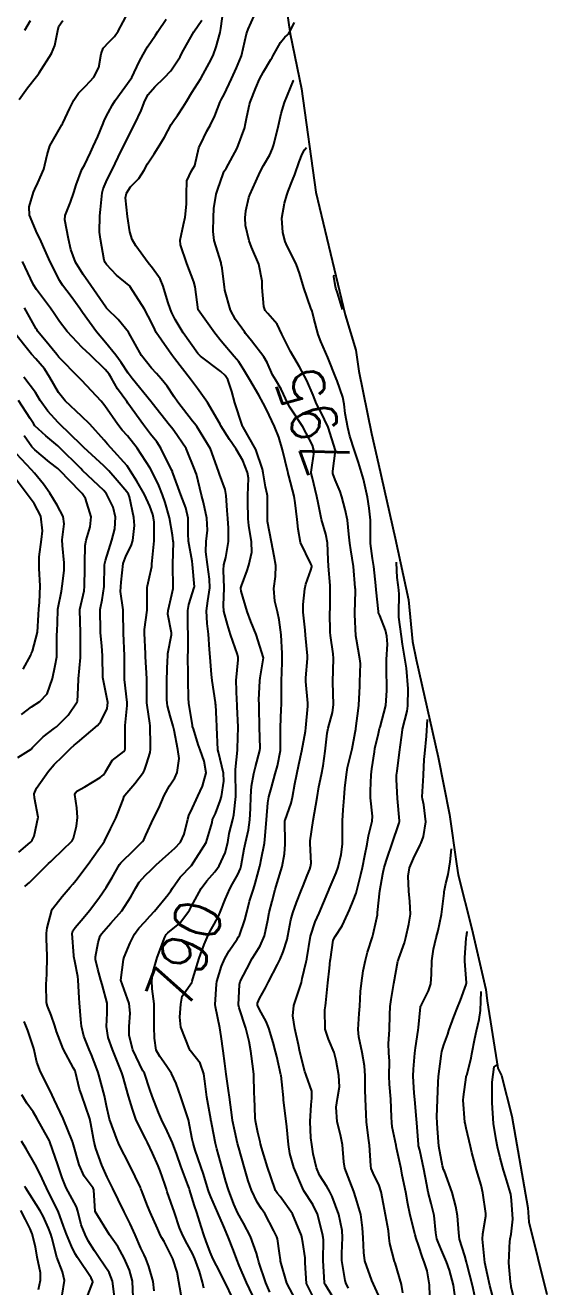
# Model space of a CAD drawing. Header units: metres. Extents: x 307586 to 320046, y 7427249 to 7434250.
# Drawn here: x 318143.8 to 318188.9, y 7431109.9 to 7431218.9 of the extents above; entities that cross this region are included whole.
import ezdxf
from ezdxf.enums import TextEntityAlignment as Align

# ---------------------------------------------------------------- set-up
doc = ezdxf.new("R2010")
doc.units = ezdxf.units.M
doc.header["$MEASUREMENT"] = 0
for name, color, linetype in [('Area', 45, 'Continuous'), ('Cotas', 45, 'Continuous'), ('Curvas de Nivel 1m', 11, 'Continuous'), ('Curvas de Nivel 5m', 15, 'Continuous')]:
    doc.layers.add(name, color=color, linetype=linetype)
doc.styles.add('Style-STANDARD', font='STANDARD.shx')

msp = doc.modelspace()

# ---------------------------------------------------------------- linework, layer by layer
at = {"layer": 'Area'}
msp.add_polyline3d([(318165.71, 7431224.66, 800.03), (318166.66, 7431218.16, 806.01), (318167.64, 7431213.41, 812.01), (318168.9, 7431204.48, 809.56), (318171.42, 7431193.89, 810.86), (318172.36, 7431190.82, 795.53), (318172.6, 7431189.02, 819.44), (318173.69, 7431183.62, 807.53), (318174.32, 7431180.97, 798.16), (318175.76, 7431174.59, 832.01), (318176.89, 7431169.25, 834.95), (318177.25, 7431165.64, 812.43), (318177.57, 7431164.09, 834.92), (318179.48, 7431155.66, 833.75), (318180.45, 7431150.7, 830.89), (318181.04, 7431146.45, 821.78), (318181.2, 7431145.49, 813.09), (318182.39, 7431140.81, 813.41), (318183.58, 7431135.59, 825.59), (318183.7, 7431134.6, 807.63), (318184.63, 7431128.78, 839.45), (318184.95, 7431128.15, 834.4), (318185.84, 7431124.63, 835.63), (318187.22, 7431116.72, 814.65), (318187.3, 7431115.5, 831.82), (318188.86, 7431109.24, 805.31)], dxfattribs=at)
at = {"layer": 'Curvas de Nivel 1m', "flags": 128}
for points, elevation in [([(318167.13, 7431108.78), (318166.37, 7431110.2), (318165.85, 7431112.11), (318165.83, 7431112.21), (318165.76, 7431112.81), (318165.59, 7431114.03), (318165.53, 7431114.21), (318165.27, 7431114.73), (318164.47, 7431116.23), (318164.19, 7431116.62), (318163.81, 7431117.19), (318163.32, 7431118.25), (318163.04, 7431119.04), (318162.69, 7431120.25), (318162.23, 7431121.9), (318162.13, 7431122.26), (318161.88, 7431123.35), (318161.69, 7431124.26), (318161.65, 7431124.51), (318161.42, 7431126.27), (318161.34, 7431126.85), (318161.15, 7431128.27), (318161.02, 7431129.2), (318160.89, 7431130.27), (318160.72, 7431131.53), (318160.6, 7431132.27), (318160.21, 7431134.08), (318160.19, 7431134.28), (318160.29, 7431136.03), (318160.33, 7431136.28), (318160.73, 7431137.6), (318161.02, 7431138.27), (318161.4, 7431138.93), (318162.08, 7431139.93), (318162.21, 7431140.13), (318162.28, 7431140.26), (318162.75, 7431141.6), (318162.93, 7431142.25), (318163.17, 7431143.2), (318163.49, 7431144.25), (318163.64, 7431144.74), (318164.05, 7431146.24), (318164.07, 7431146.34), (318164.17, 7431146.82), (318164.46, 7431148.24), (318164.49, 7431148.54), (318164.62, 7431150.23), (318164.75, 7431151.71), (318164.84, 7431152.23), (318165.06, 7431153.05), (318165.38, 7431154.22), (318165.58, 7431154.91), (318165.83, 7431156.22), (318165.85, 7431157.77), (318165.85, 7431158.22), (318165.9, 7431159.8), (318165.92, 7431160.22), (318165.92, 7431160.63), (318165.92, 7431162.22), (318165.98, 7431163.83), (318165.99, 7431164.22), (318165.97, 7431164.62), (318165.88, 7431166.22), (318165.72, 7431167.53), (318165.57, 7431168.22), (318165.36, 7431169.15), (318165.27, 7431170.23), (318165.41, 7431171.28), (318165.43, 7431172.23), (318165.29, 7431173.04), (318165.06, 7431174.23), (318164.72, 7431176.03), (318164.71, 7431176.24), (318164.71, 7431176.42), (318164.7, 7431178.24), (318164.68, 7431178.37), (318164.55, 7431179.02), (318164.34, 7431180.24), (318164.28, 7431180.53), (318163.7, 7431182.25), (318162.61, 7431184.18), (318162.58, 7431184.23), (318162.56, 7431184.26), (318162.53, 7431184.35), (318161.89, 7431186.27), (318161.62, 7431187.25), (318161.27, 7431188.28), (318161.04, 7431188.65), (318160.67, 7431188.99), (318158.93, 7431190.31), (318158.69, 7431190.55), (318157.42, 7431192.32), (318156.72, 7431193.49), (318156.44, 7431194.05), (318156.32, 7431194.34), (318156.09, 7431195), (318155.68, 7431196.35), (318155.42, 7431197), (318154.78, 7431197.91), (318154.39, 7431198.36), (318153.33, 7431199.85), (318153.02, 7431200.38), (318152.81, 7431201.04), (318152.62, 7431202.38), (318152.44, 7431203.98), (318152.51, 7431204.39), (318152.86, 7431204.94), (318153.59, 7431205.65), (318154.04, 7431206.37), (318154.34, 7431206.92), (318154.9, 7431207.79), (318155.27, 7431208.35), (318155.8, 7431209.24), (318156.39, 7431210.34), (318156.6, 7431210.66), (318156.93, 7431211.1), (318157.42, 7431211.85), (318157.7, 7431212.32), (318158.18, 7431213.09), (318158.94, 7431214.31), (318158.95, 7431214.33), (318158.97, 7431214.37), (318159.66, 7431215.63), (318160.01, 7431216.3), (318160.28, 7431217.03), (318160.61, 7431218.29), (318160.69, 7431218.63), (318160.92, 7431220.29)], 792), ([(318143.23, 7431212.5), (318143.96, 7431213.49), (318144.75, 7431214.48), (318144.85, 7431214.61), (318144.98, 7431214.79), (318146.03, 7431216.46), (318146.32, 7431217.15), (318146.57, 7431218.46), (318146.66, 7431218.83), (318147.03, 7431219.31)], 788), ([(318143.72, 7431218.49), (318144.22, 7431219.3)], 787), ([(318161.71, 7431108.88), (318161.05, 7431110.27), (318160.3, 7431111.72), (318160.02, 7431112.28), (318159.76, 7431112.89), (318159.38, 7431113.89), (318159.23, 7431114.29), (318158.97, 7431115.11), (318158.61, 7431116.3), (318158.41, 7431116.9), (318157.97, 7431118.31), (318157.93, 7431118.42), (318157.83, 7431118.7), (318157.21, 7431120.32), (318156.86, 7431121.32), (318156.49, 7431122.32), (318155.89, 7431123.66), (318155.65, 7431124.1), (318155.54, 7431124.34), (318155.28, 7431124.96), (318154.73, 7431126.35), (318154.53, 7431126.95), (318154.07, 7431128.36), (318154.02, 7431128.44), (318153.94, 7431128.55), (318153.06, 7431130.37), (318152.75, 7431131.6), (318152.75, 7431132.37), (318152.84, 7431133.54), (318152.75, 7431134.37), (318152.04, 7431136.38), (318152.26, 7431138.18), (318152.31, 7431138.38), (318152.83, 7431139.61), (318153.22, 7431140.37), (318153.59, 7431140.87), (318154.1, 7431141.42), (318154.55, 7431141.91), (318154.95, 7431142.35), (318156.13, 7431143.78), (318156.36, 7431144.1), (318156.5, 7431144.33), (318157.17, 7431145.29), (318158.14, 7431146.31), (318159.4, 7431148.29), (318159.92, 7431150), (318159.97, 7431150.28), (318160.03, 7431150.45), (318160.21, 7431150.8), (318160.63, 7431151.87), (318160.73, 7431152.27), (318160.94, 7431153.58), (318160.9, 7431154.27), (318160.47, 7431156.09), (318160.43, 7431156.28), (318160.34, 7431158.24), (318160.34, 7431158.28), (318160.34, 7431158.32), (318160.31, 7431158.94), (318160.24, 7431160.19), (318160.23, 7431160.28), (318160.21, 7431160.39), (318159.93, 7431162.29), (318159.87, 7431162.79), (318159.76, 7431164.3), (318159.71, 7431164.97), (318159.6, 7431166.3), (318159.51, 7431167.2), (318159.45, 7431168.3), (318159.56, 7431169.18), (318159.72, 7431170.3), (318159.7, 7431171.05), (318159.52, 7431172.3), (318159.39, 7431173.4), (318159.42, 7431174.3), (318159.53, 7431175.28), (318159.48, 7431176.3), (318159.18, 7431177.66), (318159.02, 7431178.31), (318158.56, 7431180.1), (318158.5, 7431180.31), (318158.47, 7431180.41), (318157.69, 7431182.32), (318156.61, 7431183.88), (318156.41, 7431184.13), (318156.25, 7431184.34), (318154.75, 7431186.25), (318154.66, 7431186.36), (318153, 7431188.38), (318152.67, 7431188.83), (318152.05, 7431189.77), (318151.61, 7431190.4), (318150.7, 7431191.49), (318149.92, 7431192.42), (318148.73, 7431194.08), (318148.49, 7431194.43), (318147.73, 7431195.45), (318146.99, 7431196.45), (318146.76, 7431196.81), (318145.92, 7431198.46), (318145.58, 7431199.25), (318145.03, 7431200.48), (318144.81, 7431200.9), (318144.13, 7431202.49), (318144.11, 7431203.22), (318144.49, 7431204.48), (318144.59, 7431204.75), (318144.86, 7431205.29), (318145.37, 7431206.47), (318145.65, 7431207.71), (318145.9, 7431208.47), (318146.92, 7431210.29), (318146.98, 7431210.39), (318147.02, 7431210.45), (318147.63, 7431211.75), (318147.96, 7431212.44), (318148.37, 7431213.03), (318148.97, 7431213.64), (318149.35, 7431214.05), (318149.69, 7431214.42), (318150.14, 7431215.26), (318150.34, 7431216.42), (318150.5, 7431216.92), (318151.01, 7431217.48), (318151.48, 7431217.94), (318151.79, 7431218.4), (318152.66, 7431220.01)], 789), ([(318164.92, 7431109.43), (318164.58, 7431110.23), (318163.96, 7431112.02), (318163.91, 7431112.24), (318163.88, 7431112.37), (318163.76, 7431112.81), (318163.24, 7431114.25), (318162.64, 7431115.4), (318162.16, 7431116.26), (318161.81, 7431117.02), (318161.35, 7431118.26), (318161.12, 7431118.98), (318160.75, 7431120.27), (318160.34, 7431121.8), (318160.23, 7431122.28), (318159.89, 7431123.92), (318159.83, 7431124.22), (318159.82, 7431124.28), (318159.8, 7431124.38), (318159.48, 7431126.29), (318159.29, 7431127.65), (318159.2, 7431128.29), (318158.88, 7431129.22), (318158.04, 7431130.31), (318157.96, 7431130.43), (318157.22, 7431132.32), (318157.13, 7431133.19), (318157.21, 7431134.32), (318157.34, 7431135), (318158.04, 7431135.99), (318158.16, 7431136.19), (318158.2, 7431136.31), (318158.25, 7431136.51), (318158.8, 7431138.3), (318159.25, 7431139.47), (318159.59, 7431140.29), (318159.75, 7431140.62), (318160.1, 7431141.23), (318160.47, 7431141.91), (318160.63, 7431142.27), (318161.04, 7431143.35), (318161.46, 7431144.27), (318161.7, 7431144.7), (318162.15, 7431145.52), (318162.38, 7431146.04), (318162.44, 7431146.26), (318162.7, 7431147.73), (318162.81, 7431148.25), (318163.07, 7431149.38), (318163.18, 7431150.25), (318163.24, 7431151.22), (318163.28, 7431152.25), (318163.34, 7431153.15), (318163.54, 7431154.25), (318163.68, 7431154.82), (318164.06, 7431156.24), (318164.09, 7431156.44), (318164.03, 7431158.24), (318164, 7431159.92), (318163.98, 7431160.24), (318163.97, 7431160.6), (318164.05, 7431162.24), (318164.08, 7431162.52), (318164.37, 7431164.24), (318163.73, 7431166.25), (318163.28, 7431167.39), (318162.95, 7431168.25), (318162.44, 7431170), (318162.4, 7431170.22), (318162.4, 7431170.26), (318162.4, 7431170.3), (318162.45, 7431170.47), (318162.94, 7431171.78), (318163.11, 7431172.25), (318163.37, 7431173.37), (318163.33, 7431174.25), (318163.1, 7431175.67), (318163.04, 7431176.25), (318163, 7431177.79), (318163.02, 7431178.26), (318163.06, 7431179.76), (318162.98, 7431180.26), (318162.58, 7431181.3), (318162.01, 7431182.27), (318161.43, 7431183.1), (318160.69, 7431184.29), (318160.62, 7431184.43), (318159.53, 7431186.3), (318158.65, 7431187.5), (318158.06, 7431188.32), (318156.68, 7431190.11), (318156.58, 7431190.23), (318156.49, 7431190.33), (318156.02, 7431191.02), (318155.09, 7431192.35), (318154.96, 7431192.6), (318154.72, 7431193.15), (318154.07, 7431194.37), (318152.85, 7431196.29), (318152.79, 7431196.38), (318152.76, 7431196.4), (318151.67, 7431197.3), (318150.78, 7431198.24), (318150.67, 7431198.41), (318150.6, 7431198.59), (318150.26, 7431200.42), (318150.2, 7431201.03), (318150.23, 7431202.42), (318150.28, 7431202.97), (318150.41, 7431204.41), (318150.5, 7431204.77), (318150.86, 7431205.57), (318151.27, 7431206.4), (318151.79, 7431207.5), (318152.22, 7431208.39), (318152.92, 7431209.75), (318153.13, 7431210.17), (318153.24, 7431210.38), (318153.78, 7431211.53), (318154.11, 7431212.37), (318154.4, 7431212.92), (318154.97, 7431213.58), (318155.79, 7431214.35), (318156.35, 7431214.97), (318157, 7431215.92), (318157.15, 7431216.18), (318157.22, 7431216.33), (318157.44, 7431216.76), (318158.35, 7431218.32), (318159.03, 7431219.34)], 791), ([(318168.62, 7431109.08), (318168.09, 7431110.18), (318167.97, 7431111.97), (318167.97, 7431112.19), (318167.96, 7431112.39), (318167.77, 7431113.71), (318167.68, 7431114.19), (318167.65, 7431114.32), (318166.87, 7431116.2), (318165.82, 7431117.68), (318165.57, 7431117.96), (318165.41, 7431118.22), (318164.99, 7431119.38), (318164.71, 7431120.23), (318164.18, 7431121.92), (318164.11, 7431122.24), (318164.07, 7431122.43), (318163.88, 7431123.23), (318163.68, 7431124.24), (318163.65, 7431124.49), (318163.59, 7431126.24), (318163.57, 7431126.6), (318163.52, 7431128.24), (318163.48, 7431128.72), (318163.26, 7431130.25), (318163.13, 7431131.09), (318162.85, 7431132.25), (318162.26, 7431134.01), (318162.21, 7431134.26), (318162.28, 7431136.01), (318162.35, 7431136.26), (318162.93, 7431137.38), (318163.4, 7431138.25), (318163.65, 7431138.66), (318164.07, 7431139.36), (318164.45, 7431140.23), (318164.75, 7431141.58), (318164.87, 7431142.23), (318165.11, 7431143.21), (318165.38, 7431144.22), (318165.56, 7431144.8), (318165.99, 7431146.21), (318166.17, 7431147.29), (318166.24, 7431148.15), (318166.25, 7431148.21), (318166.22, 7431150.19), (318166.23, 7431150.21), (318166.75, 7431151.68), (318166.88, 7431152.2), (318167.09, 7431153.35), (318167.25, 7431154.2), (318167.43, 7431155.03), (318167.69, 7431156.2), (318168.01, 7431157.9), (318168.04, 7431158.19), (318168.19, 7431160.06), (318168.2, 7431160.19), (318168.19, 7431160.32), (318168.04, 7431162.19), (318168.04, 7431162.51), (318168.16, 7431164.19), (318168.16, 7431164.41), (318168.01, 7431166.19), (318167.97, 7431166.63), (318167.81, 7431168.2), (318167.79, 7431168.84), (318167.93, 7431170.2), (318168.02, 7431170.62), (318168.47, 7431171.82), (318168.55, 7431172.11), (318168.54, 7431172.19), (318168.47, 7431172.37), (318167.56, 7431174.2), (318167.35, 7431175.36), (318167.27, 7431176.2), (318167.1, 7431177.64), (318167.01, 7431178.21), (318166.56, 7431179.98), (318166.51, 7431180.16), (318166.49, 7431180.21), (318166.47, 7431180.3), (318166.02, 7431182.22), (318165.69, 7431183.31), (318165.33, 7431184.23), (318164.63, 7431185.69), (318164.33, 7431186.24), (318163.95, 7431186.95), (318163.19, 7431188.25), (318162.67, 7431189.14), (318162.22, 7431189.81), (318161.84, 7431190.27), (318160.7, 7431191.59), (318160.15, 7431192.3), (318158.73, 7431194.31), (318158.46, 7431196.31), (318158.35, 7431196.73), (318157.75, 7431198.32), (318157.19, 7431199.93), (318157.16, 7431200.33), (318157.46, 7431201.68), (318157.58, 7431202.32), (318157.72, 7431203.45), (318157.71, 7431204.32), (318157.73, 7431205.46), (318158.15, 7431206.32), (318158.42, 7431206.79), (318158.77, 7431208.31), (318158.81, 7431208.41), (318158.91, 7431208.6), (318159.48, 7431209.74), (318159.77, 7431210.3), (318160.15, 7431211.08), (318160.63, 7431212.29), (318160.74, 7431212.51), (318160.96, 7431212.92), (318161.59, 7431214.28), (318162.04, 7431215.22), (318162.47, 7431216.27), (318162.91, 7431218.15), (318162.93, 7431218.26), (318163.03, 7431218.57), (318163.57, 7431219.72)], 793), ([(318170.87, 7431108.15), (318169.72, 7431110.06), (318169.68, 7431110.12), (318169.66, 7431110.16), (318169.65, 7431110.23), (318169.52, 7431112.16), (318169.54, 7431113.94), (318169.53, 7431114.16), (318169.46, 7431114.48), (318169.04, 7431116.17), (318168.64, 7431117.01), (318167.84, 7431118.19), (318167.82, 7431118.23), (318166.99, 7431120.2), (318166.65, 7431121.41), (318166.53, 7431122.2), (318166.39, 7431123.7), (318166.34, 7431124.21), (318166.11, 7431126.02), (318166.09, 7431126.21), (318165.94, 7431127.61), (318165.88, 7431128.15), (318165.87, 7431128.21), (318165.52, 7431129.78), (318165.41, 7431130.22), (318165.19, 7431131), (318164.84, 7431132.23), (318164.6, 7431132.83), (318164.01, 7431133.86), (318163.86, 7431134.24), (318163.86, 7431134.4), (318164.02, 7431134.79), (318164.54, 7431135.73), (318164.81, 7431136.23), (318165.58, 7431137.74), (318165.81, 7431138.21), (318166.07, 7431138.84), (318166.4, 7431139.89), (318166.46, 7431140.21), (318166.72, 7431141.59), (318166.89, 7431142.2), (318167.22, 7431143.1), (318167.66, 7431144.19), (318167.8, 7431144.53), (318168.15, 7431145.42), (318168.37, 7431145.98), (318168.44, 7431146.19), (318168.49, 7431146.51), (318168.41, 7431148.19), (318168.41, 7431148.42), (318168.65, 7431150.18), (318168.89, 7431151.52), (318169, 7431152.18), (318169.16, 7431153.1), (318169.37, 7431154.17), (318169.52, 7431154.91), (318169.7, 7431156.17), (318169.87, 7431157.74), (318169.96, 7431158.17), (318170.32, 7431159.51), (318170.41, 7431160.17), (318170.35, 7431162.17), (318170.41, 7431164.17), (318170.38, 7431164.58), (318170.15, 7431166.17), (318170.13, 7431166.45), (318170.11, 7431168.17), (318170.12, 7431168.48), (318170.14, 7431170.17), (318170.13, 7431170.49), (318170, 7431172.17), (318169.95, 7431172.71), (318169.9, 7431174.18), (318169.76, 7431174.92), (318169.38, 7431176.18), (318169.08, 7431177.64), (318168.97, 7431178.19), (318168.56, 7431179.88), (318168.49, 7431180.19), (318168.48, 7431180.27), (318168.57, 7431180.88), (318168.74, 7431182.04), (318168.73, 7431182.19), (318168.6, 7431182.62), (318167.76, 7431184.2), (318166.64, 7431185.9), (318166.47, 7431186.21), (318165.9, 7431187.46), (318165.42, 7431188.23), (318165.14, 7431188.7), (318164.68, 7431189.76), (318164.4, 7431190.24), (318163.32, 7431191.64), (318162.81, 7431192.26), (318162.71, 7431192.4), (318161.94, 7431193.49), (318161.5, 7431194.28), (318161.03, 7431196.01), (318161, 7431196.29), (318160.98, 7431196.51), (318160.78, 7431197.91), (318160.72, 7431198.29), (318160.7, 7431198.38), (318160.11, 7431200.3), (318160.02, 7431201.09), (318160.04, 7431202.3), (318160.08, 7431203.06), (318160.28, 7431204.3), (318160.41, 7431204.74), (318160.88, 7431206.06), (318160.95, 7431206.23), (318160.98, 7431206.29), (318161.13, 7431206.53), (318162.1, 7431208.27), (318162.74, 7431210.08), (318162.78, 7431210.26), (318162.93, 7431211), (318163.16, 7431212.05), (318163.22, 7431212.26), (318163.71, 7431213.5), (318164.02, 7431214.25), (318164.36, 7431214.87), (318165, 7431215.95), (318165.11, 7431216.13), (318165.18, 7431216.24), (318165.84, 7431217.4), (318166.2, 7431217.87), (318166.42, 7431218.04), (318166.54, 7431218.17), (318166.61, 7431218.31), (318167.04, 7431219.13)], 794), ([(318174.45, 7431108.85), (318173.88, 7431110.12), (318173.73, 7431110.44), (318173.13, 7431112.13), (318173.04, 7431112.85), (318172.98, 7431114.13), (318172.93, 7431114.98), (318172.78, 7431116.13), (318172.36, 7431117.59), (318172.17, 7431118.14), (318171.83, 7431119.01), (318171.4, 7431120.14), (318171.3, 7431120.69), (318171.21, 7431122.15), (318171.01, 7431123.02), (318170.73, 7431124.15), (318170.66, 7431125.4), (318170.76, 7431126.15), (318170.93, 7431127.16), (318170.89, 7431128.15), (318170.66, 7431129.45), (318170.47, 7431130.15), (318169.98, 7431131.28), (318169.69, 7431132.16), (318169.68, 7431133.83), (318169.72, 7431134.16), (318169.75, 7431134.43), (318169.92, 7431136.16), (318170.06, 7431137.42), (318170.14, 7431138.08), (318170.15, 7431138.16), (318170.4, 7431139.84), (318170.55, 7431140.16), (318171.18, 7431141.07), (318171.67, 7431142.14), (318171.79, 7431142.47), (318172.12, 7431143.25), (318172.37, 7431143.9), (318172.44, 7431144.14), (318172.78, 7431145.51), (318172.92, 7431146.13), (318173.13, 7431147.17), (318173.32, 7431148.13), (318173.44, 7431148.87), (318173.75, 7431150.12), (318173.78, 7431150.55), (318173.63, 7431152.13), (318173.62, 7431152.75), (318173.68, 7431154.13), (318173.74, 7431154.65), (318173.95, 7431156.12), (318174, 7431156.41), (318174.3, 7431157.69), (318174.41, 7431158.12), (318174.45, 7431158.26), (318174.93, 7431160.11), (318175.04, 7431161.42), (318175.03, 7431162.11), (318175, 7431162.75), (318175, 7431164.11), (318175.09, 7431165.41), (318175.04, 7431166.11), (318174.92, 7431166.63), (318174.42, 7431167.89), (318174.32, 7431168.12), (318174.3, 7431168.25), (318174.12, 7431170.12), (318174.09, 7431170.48), (318173.91, 7431172.13), (318173.8, 7431172.81), (318173.62, 7431174.13), (318173.61, 7431175.03), (318173.61, 7431176.13), (318173.49, 7431177.17), (318173.35, 7431178.13), (318173.02, 7431179.68), (318172.58, 7431181.12), (318172.23, 7431182.15), (318171.84, 7431183.39), (318171.65, 7431184.15), (318171.44, 7431185.35), (318171.35, 7431186.16), (318171.24, 7431186.76), (318170.74, 7431188.17), (318170.66, 7431188.37), (318169.92, 7431190.18), (318169.31, 7431191.58), (318169.09, 7431192.19), (318168.73, 7431193.59), (318168.56, 7431194.19), (318168.46, 7431194.47), (318167.84, 7431196.2), (318167.49, 7431197.49), (318167.23, 7431198.21), (318166.79, 7431199.1), (318166.41, 7431199.82), (318166.23, 7431200.22), (318166.04, 7431201), (318165.94, 7431202.22), (318166.17, 7431203.54), (318166.38, 7431204.22), (318166.5, 7431204.57), (318166.87, 7431205.51), (318167.07, 7431206.02), (318167.45, 7431207.09), (318167.71, 7431207.75), (318167.92, 7431208.14), (318168.07, 7431208.33)], 796), ([(318159.21, 7431109.78), (318159.08, 7431110.29), (318158.82, 7431111.21), (318158.43, 7431112.3), (318158.22, 7431112.77), (318157.77, 7431113.61), (318157.38, 7431114.31), (318157.1, 7431115), (318156.66, 7431116.32), (318156.05, 7431118.1), (318155.97, 7431118.33), (318155.83, 7431118.75), (318155.42, 7431119.92), (318155.25, 7431120.34), (318154.76, 7431121.45), (318154.34, 7431122.35), (318154.19, 7431122.66), (318153.88, 7431123.24), (318153.32, 7431124.37), (318153.03, 7431125.24), (318152.7, 7431126.37), (318152.21, 7431128.11), (318152.12, 7431128.38), (318151.95, 7431128.81), (318151.3, 7431130.39), (318150.93, 7431131.44), (318150.78, 7431132.39), (318150.86, 7431133.53), (318150.84, 7431134.39), (318150.42, 7431136.01), (318150.31, 7431136.4), (318150.05, 7431137.35), (318149.84, 7431138.18), (318149.83, 7431138.4), (318150.08, 7431139.63), (318150.25, 7431140.23), (318150.35, 7431140.4), (318151.17, 7431141.31), (318152.11, 7431142.38), (318152.9, 7431143.6), (318153.32, 7431144.37), (318153.63, 7431144.87), (318154.15, 7431145.45), (318154.62, 7431145.89), (318155.09, 7431146.35), (318156.17, 7431147.33), (318156.7, 7431147.8), (318157.19, 7431148.32), (318157.52, 7431148.99), (318157.81, 7431150.31), (318157.9, 7431150.62), (318158.22, 7431151.27), (318158.55, 7431151.98), (318158.7, 7431152.3), (318159.09, 7431153.15), (318159.41, 7431154.29), (318159.25, 7431155.31), (318158.88, 7431156.3), (318158.73, 7431156.75), (318158.3, 7431158.1), (318158.24, 7431158.31), (318158.22, 7431158.4), (318157.92, 7431160.31), (318157.89, 7431160.76), (318157.85, 7431162.31), (318157.85, 7431162.82), (318157.83, 7431164.32), (318157.84, 7431164.86), (318157.84, 7431166.32), (318157.81, 7431166.91), (318157.81, 7431168.32), (318157.9, 7431168.84), (318158.38, 7431170.31), (318158.39, 7431170.37), (318158.23, 7431172.31), (318158.2, 7431172.59), (318157.89, 7431174.32), (318157.85, 7431174.97), (318157.84, 7431176.32), (318157.64, 7431177.21), (318157.22, 7431178.32), (318156.56, 7431180.15), (318156.51, 7431180.28), (318156.49, 7431180.33), (318156.42, 7431180.48), (318155.5, 7431182.35), (318155.15, 7431182.9), (318154.61, 7431183.58), (318153.99, 7431184.37), (318152.64, 7431186.26), (318152.55, 7431186.38), (318151.74, 7431187.48), (318151.21, 7431188.4), (318151.01, 7431188.75), (318150.67, 7431189.16), (318149.37, 7431190.42), (318148.69, 7431191.07), (318147.38, 7431192.44), (318146.72, 7431193.29), (318146.26, 7431193.99), (318145.94, 7431194.46), (318145.43, 7431195.16), (318144.75, 7431196.07), (318144.49, 7431196.48), (318144.22, 7431197.03), (318143.52, 7431198.49)], 788), ([(318171.19, 7431194.35), (318170.76, 7431195.78), (318170.63, 7431196.17), (318170.6, 7431196.34), (318170.53, 7431196.65), (318170.44, 7431197.19), (318170.48, 7431197.35)], 797), ([(318157.33, 7431108.69), (318157.06, 7431110.32), (318156.9, 7431111.16), (318156.52, 7431112.32), (318155.77, 7431113.81), (318155.57, 7431114.13), (318155.47, 7431114.33), (318155.2, 7431114.92), (318154.57, 7431116.35), (318154.35, 7431116.89), (318153.82, 7431118.24), (318153.77, 7431118.36), (318153.73, 7431118.46), (318152.81, 7431120.37), (318151.87, 7431122.21), (318151.8, 7431122.38), (318151.75, 7431122.51), (318151.05, 7431124.39), (318150.78, 7431125.52), (318150.63, 7431126.39), (318150.12, 7431128.22), (318150.06, 7431128.4), (318149.95, 7431128.73), (318149.49, 7431129.94), (318149.29, 7431130.41), (318148.84, 7431131.56), (318148.62, 7431132.42), (318148.58, 7431133), (318148.47, 7431134.42), (318148.42, 7431134.82), (318148.35, 7431136.43), (318148.32, 7431136.7), (318148.06, 7431138.03), (318147.98, 7431138.43), (318147.97, 7431138.53), (318147.82, 7431140.43), (318147.87, 7431140.65), (318148.09, 7431140.95), (318148.77, 7431141.75), (318149.31, 7431142.41), (318150.12, 7431143.47), (318150.51, 7431144.01), (318150.76, 7431144.39), (318151.28, 7431145.25), (318151.93, 7431146.38), (318152.03, 7431146.52), (318152.17, 7431146.67), (318153.03, 7431147.52), (318153.91, 7431148.36), (318154.03, 7431148.52), (318154.19, 7431148.91), (318154.87, 7431150.35), (318155.31, 7431151.25), (318155.79, 7431152.34), (318156.24, 7431153.19), (318156.69, 7431153.88), (318156.9, 7431154.32), (318157.07, 7431155.53), (318156.97, 7431156.32), (318156.64, 7431157.99), (318156.56, 7431158.33), (318156.31, 7431159.23), (318156.07, 7431160.09), (318156.04, 7431160.33), (318156.02, 7431160.64), (318156.02, 7431162.34), (318156.08, 7431164.05), (318156.09, 7431164.33), (318156.1, 7431164.61), (318156.4, 7431166.24), (318156.41, 7431166.32), (318156.4, 7431166.41), (318156.1, 7431168.02), (318156.12, 7431168.33), (318156.44, 7431169.72), (318156.55, 7431170.22), (318156.57, 7431170.33), (318156.53, 7431172.27), (318156.53, 7431172.33), (318156.58, 7431174.24), (318156.57, 7431174.33), (318156.5, 7431174.84), (318156.23, 7431176.33), (318155.86, 7431177.67), (318155.64, 7431178.34), (318155.33, 7431179.13), (318154.72, 7431180.36), (318154.57, 7431180.63), (318153.44, 7431182.37), (318152.6, 7431183.41), (318152.14, 7431183.92), (318151.76, 7431184.39), (318150.64, 7431186.02), (318150.32, 7431186.41), (318148.66, 7431188.2), (318148.44, 7431188.43), (318146.68, 7431190.21), (318146.57, 7431190.34), (318146.49, 7431190.45), (318145.43, 7431191.74), (318144.84, 7431192.48), (318144.79, 7431192.55), (318144.71, 7431192.67), (318143.69, 7431194.49)], 787), ([(318154.92, 7431109.55), (318154.84, 7431110.34), (318154.44, 7431111.65), (318154.19, 7431112.35), (318154.05, 7431112.65), (318153.76, 7431113.24), (318153.26, 7431114.37), (318152.83, 7431115.33), (318152.33, 7431116.37), (318151.81, 7431117.43), (318151.35, 7431118.38), (318150.86, 7431119.36), (318150.4, 7431120.39), (318149.86, 7431121.85), (318149.72, 7431122.4), (318149.45, 7431123.96), (318149.34, 7431124.41), (318148.98, 7431125.49), (318148.65, 7431126.42), (318148.47, 7431126.97), (318148.11, 7431128.43), (318148.07, 7431128.55), (318147.95, 7431128.78), (318147.04, 7431130.44), (318146.47, 7431131.96), (318146.32, 7431132.45), (318146, 7431133.35), (318145.69, 7431134.13), (318145.6, 7431134.46), (318145.57, 7431136), (318145.6, 7431136.46), (318145.62, 7431136.87), (318145.66, 7431138.46), (318145.61, 7431139.99), (318145.6, 7431140.46), (318145.65, 7431140.9), (318146.06, 7431142.45), (318146.11, 7431142.54), (318146.95, 7431143.61), (318147.65, 7431144.43), (318147.88, 7431144.69), (318148.14, 7431145), (318149.2, 7431146.41), (318150.18, 7431147.78), (318150.44, 7431148.14), (318150.61, 7431148.4), (318151.14, 7431149.45), (318151.59, 7431150.39), (318151.77, 7431150.82), (318152.23, 7431152.01), (318152.33, 7431152.28), (318152.39, 7431152.38), (318153.25, 7431153.37), (318154, 7431154.36), (318154.09, 7431154.53), (318154.26, 7431155.04), (318154.57, 7431156.06), (318154.61, 7431156.36), (318154.6, 7431156.67), (318154.57, 7431158.36), (318154.55, 7431158.6), (318154.32, 7431160.14), (318154.29, 7431160.36), (318154.29, 7431160.4), (318154.29, 7431162.36), (318154.29, 7431162.42), (318154.17, 7431164.36), (318154.16, 7431164.58), (318154.08, 7431166.36), (318154.09, 7431166.68), (318154.3, 7431168.36), (318154.31, 7431168.48), (318154.32, 7431170.36), (318154.33, 7431170.47), (318154.45, 7431170.97), (318154.7, 7431172.13), (318154.71, 7431172.36), (318154.73, 7431172.61), (318154.9, 7431174.35), (318154.92, 7431175.95), (318154.87, 7431176.35), (318154.8, 7431176.63), (318154.53, 7431177.35), (318154.07, 7431178.36), (318153.41, 7431179.51), (318152.88, 7431180.38), (318152.57, 7431180.83), (318151.18, 7431182.4), (318150.89, 7431182.7), (318150.6, 7431183.04), (318149.35, 7431184.42), (318148.62, 7431185.12), (318147.23, 7431186.44), (318146.64, 7431187.17), (318145.9, 7431188.46), (318145.42, 7431189.22), (318144.68, 7431190.07), (318144.3, 7431190.48), (318142.71, 7431192.47)], 786), ([(318143.22, 7431147.44), (318144.18, 7431148.28), (318144.28, 7431148.38), (318144.36, 7431148.48), (318144.54, 7431148.83), (318144.88, 7431150.47), (318144.57, 7431152.13), (318144.54, 7431152.48), (318144.75, 7431152.99), (318145.78, 7431154.46), (318146.26, 7431155.01), (318146.99, 7431155.72), (318147.72, 7431156.44), (318148.01, 7431156.7), (318148.28, 7431156.92), (318150.02, 7431158.4), (318150.31, 7431158.74), (318150.86, 7431159.85), (318150.91, 7431160.39), (318150.52, 7431162.24), (318150.49, 7431162.41), (318150.48, 7431162.54), (318150.45, 7431164.41), (318150.39, 7431165.28), (318150.27, 7431166.41), (318150.26, 7431166.55), (318150.25, 7431168.41), (318150.27, 7431168.57), (318150.43, 7431169.26), (318150.59, 7431170.41), (318150.62, 7431172.26), (318150.64, 7431172.41), (318150.71, 7431172.64), (318151.26, 7431174.4), (318151.5, 7431175.4), (318151.57, 7431176.39), (318151.38, 7431177.25), (318150.79, 7431178.41), (318150.69, 7431178.55), (318150.55, 7431178.7), (318148.72, 7431180.43), (318148.57, 7431180.59), (318146.71, 7431182.45), (318146.59, 7431182.56), (318145.56, 7431183.43), (318144.61, 7431184.3), (318144.47, 7431184.48), (318144.19, 7431184.91), (318143.18, 7431186.49)], 784), ([(318143.14, 7431155.62), (318144.27, 7431156.36), (318144.4, 7431156.48), (318145.33, 7431157.42), (318146.3, 7431158.17), (318146.46, 7431158.29), (318146.65, 7431158.45), (318147.47, 7431159.28), (318148.27, 7431160.43), (318148.28, 7431160.48), (318148.34, 7431161.67), (318148.38, 7431162.4), (318148.38, 7431162.43), (318148.53, 7431164.27), (318148.53, 7431164.43), (318148.54, 7431166.28), (318148.54, 7431166.43), (318148.49, 7431168.36), (318148.5, 7431168.43), (318148.85, 7431170.02), (318148.9, 7431170.43), (318148.92, 7431171.97), (318148.92, 7431172.43), (318148.96, 7431173.95), (318149.04, 7431174.42), (318149.37, 7431175.55), (318149.48, 7431176.42), (318148.97, 7431178), (318148.69, 7431178.43), (318148.54, 7431178.59), (318146.72, 7431180.45), (318146.57, 7431180.59), (318145.87, 7431181.16), (318144.59, 7431182.22), (318144.35, 7431182.48), (318143.67, 7431183.42)], 783), ([(318143.45, 7431159.35), (318144.32, 7431160.01), (318145.03, 7431160.47), (318145.65, 7431161.14), (318146.13, 7431162.45), (318146.36, 7431163.57), (318146.5, 7431164.32), (318146.51, 7431164.45), (318146.51, 7431166.33), (318146.52, 7431166.45), (318146.57, 7431168.29), (318146.59, 7431168.45), (318146.89, 7431170), (318146.97, 7431170.44), (318147.12, 7431171.78), (318147.12, 7431172.44), (318146.98, 7431173.95), (318146.97, 7431174.45), (318147.12, 7431175.83), (318147.05, 7431176.44), (318146.53, 7431177.44), (318145.88, 7431178.46), (318145.34, 7431179.25), (318144.56, 7431180.21), (318144.32, 7431180.48), (318142.59, 7431182.33)], 782), ([(318143.6, 7431163.25), (318144.24, 7431164.48), (318144.27, 7431164.58), (318144.38, 7431164.82), (318144.82, 7431166.47), (318144.92, 7431167.97), (318144.93, 7431168.47), (318144.99, 7431169.03), (318145.05, 7431170.47), (318144.98, 7431171.96), (318144.96, 7431172.47), (318144.98, 7431172.98), (318145.17, 7431174.47), (318145.25, 7431175.22), (318145.11, 7431176.47), (318144.53, 7431177.58), (318143.85, 7431178.49), (318142.56, 7431180.24)], 781), ([(318176.42, 7431109.38), (318176.31, 7431110.08), (318175.75, 7431111.95), (318175.7, 7431112.09), (318175.29, 7431113.62), (318175.22, 7431114.1), (318175.16, 7431114.73), (318174.91, 7431116.1), (318174.74, 7431117.04), (318174.53, 7431118.11), (318174.36, 7431118.65), (318173.84, 7431119.72), (318173.68, 7431120.12), (318173.64, 7431120.33), (318173.52, 7431122.12), (318173.47, 7431122.53), (318173.26, 7431124.13), (318173.23, 7431124.8), (318173.19, 7431126.13), (318173.16, 7431126.9), (318173.16, 7431128.13), (318173.1, 7431128.98), (318172.91, 7431130.13), (318172.62, 7431131.5), (318172.56, 7431132.13), (318172.64, 7431133.5), (318172.69, 7431134.13), (318172.76, 7431135.4), (318172.83, 7431136.13), (318172.98, 7431137.2), (318173.18, 7431138.13), (318173.37, 7431138.82), (318173.78, 7431140.12), (318173.85, 7431140.36), (318174.1, 7431141.52), (318174.21, 7431142.02), (318174.23, 7431142.12), (318174.23, 7431142.23), (318174.42, 7431144.12), (318174.69, 7431145.58), (318174.81, 7431146.11), (318175.08, 7431147.02), (318175.46, 7431148.1), (318176.1, 7431149.99), (318176.12, 7431150.09), (318176.13, 7431150.17), (318175.96, 7431152.09), (318175.87, 7431153.72), (318175.88, 7431154.1), (318175.91, 7431154.44), (318176.13, 7431156.09), (318176.3, 7431157.36), (318176.38, 7431158.01), (318176.39, 7431158.09), (318176.79, 7431159.62), (318176.85, 7431160.08), (318176.87, 7431161.56), (318176.73, 7431163.35), (318176.39, 7431165.41), (318176.29, 7431166.09), (318176.08, 7431167.76), (318176.06, 7431168.1), (318176.09, 7431169.75), (318176.08, 7431170.1), (318176.01, 7431170.54), (318175.92, 7431171.17), (318175.9, 7431171.79), (318175.87, 7431172.5)], 797), ([(318178.76, 7431109.1), (318178.73, 7431110.05), (318178.52, 7431111.28), (318178.26, 7431112.06), (318178.12, 7431112.43), (318177.77, 7431113.5), (318177.57, 7431114.07), (318177.48, 7431114.37), (318177.04, 7431116.08), (318176.85, 7431117.05), (318176.66, 7431118.08), (318176.37, 7431119.55), (318176.26, 7431120.09), (318175.87, 7431121.89), (318175.83, 7431122.09), (318175.5, 7431123.71), (318175.46, 7431124.1), (318175.44, 7431124.56), (318175.38, 7431126.1), (318175.25, 7431127.41), (318175.23, 7431128.1), (318175.26, 7431129.4), (318175.21, 7431130.1), (318175.16, 7431130.91), (318175.27, 7431132.1), (318175.29, 7431133.39), (318175.32, 7431134.1), (318175.4, 7431134.72), (318175.64, 7431136.1), (318175.99, 7431138.02), (318176.01, 7431138.09), (318176.06, 7431138.25), (318176.55, 7431139.62), (318176.67, 7431140.08), (318176.94, 7431141.24), (318177.08, 7431142.08), (318177.03, 7431143.18), (318176.92, 7431144.08), (318176.87, 7431145.36), (318177, 7431146.08), (318177.35, 7431146.9), (318177.91, 7431148.07), (318178, 7431148.26), (318178.19, 7431148.8), (318178.41, 7431150.07), (318178.22, 7431151.53), (318178.1, 7431152.07), (318178.08, 7431152.22), (318178.19, 7431154.07), (318178.19, 7431154.14), (318178.27, 7431155.46), (318178.31, 7431155.98), (318178.45, 7431157.47), (318178.54, 7431158.9)], 798), ([(318180.97, 7431108.77), (318180.8, 7431110.03), (318180.45, 7431111.32), (318180.2, 7431112.04), (318179.76, 7431113.07), (318179.47, 7431113.74), (318179.36, 7431114.05), (318179.28, 7431114.54), (318179.11, 7431116.05), (318178.85, 7431117.09), (318178.61, 7431118.06), (318178.48, 7431118.71), (318178.22, 7431120.06), (318177.87, 7431121.71), (318177.78, 7431122.07), (318177.76, 7431122.19), (318177.62, 7431124.07), (318177.6, 7431124.37), (318177.44, 7431126.07), (318177.38, 7431126.62), (318177.32, 7431128.08), (318177.33, 7431128.69), (318177.44, 7431130.08), (318177.5, 7431130.54), (318177.75, 7431132.07), (318177.78, 7431132.29), (318177.94, 7431134.07), (318177.95, 7431134.13), (318178.02, 7431134.27), (318178.64, 7431135.46), (318178.84, 7431136.06), (318178.89, 7431136.9), (318178.93, 7431138.06), (318179.07, 7431139.06), (318179.3, 7431140.05), (318179.47, 7431140.68), (318179.77, 7431142.05), (318180, 7431143.91), (318180, 7431144.04), (318180.01, 7431144.17), (318180.14, 7431144.74), (318180.32, 7431145.53), (318180.52, 7431146.6), (318180.63, 7431147.75)], 799), ([(318184.32, 7431108.6), (318183.95, 7431110), (318183.74, 7431110.92), (318183.51, 7431112), (318183.47, 7431112.29), (318183.31, 7431114), (318183.33, 7431114.46), (318183.58, 7431116), (318183.58, 7431116.22), (318183.33, 7431118), (318183.18, 7431118.66), (318182.79, 7431120.01), (318182.38, 7431121.5), (318182.25, 7431122.02), (318181.89, 7431123.59), (318181.8, 7431124.02), (318181.78, 7431124.13), (318181.64, 7431126.02), (318181.65, 7431126.3), (318181.89, 7431128.02), (318181.9, 7431128.06), (318181.94, 7431128.19), (318182.32, 7431129.65), (318182.39, 7431130.02), (318182.63, 7431131.36), (318182.78, 7431132.01), (318183.02, 7431132.99), (318183.14, 7431133.76), (318183.17, 7431134.58), (318183.18, 7431135.41)], 801), ([(318186.24, 7431107.96), (318185.79, 7431109.9), (318185.78, 7431109.97), (318185.73, 7431110.32), (318185.59, 7431111.97), (318185.67, 7431113.87), (318185.68, 7431113.97), (318185.69, 7431114.05), (318185.78, 7431114.45), (318185.92, 7431115.74), (318185.82, 7431117.38), (318185.74, 7431117.89), (318185.72, 7431117.97), (318185.28, 7431119.42), (318185.11, 7431119.98), (318184.82, 7431121.03), (318184.61, 7431121.99), (318184.48, 7431122.6), (318184.24, 7431123.99), (318184.14, 7431125.78), (318184.15, 7431127.57), (318184.31, 7431128.91), (318184.67, 7431129.14)], 802), ([(318151.54, 7431108.55), (318151.31, 7431110.38), (318151.01, 7431111.12), (318150.16, 7431112.4), (318149.76, 7431113), (318149.22, 7431113.86), (318148.94, 7431114.41), (318148.61, 7431115.24), (318148.31, 7431116.42), (318148.19, 7431116.81), (318147.81, 7431117.5), (318147.31, 7431118.44), (318146.95, 7431119.32), (318146.57, 7431120.44), (318145.9, 7431122.42), (318145.89, 7431122.45), (318145.87, 7431122.49), (318145.17, 7431123.74), (318144.77, 7431124.47), (318144.44, 7431125.02), (318143.91, 7431125.77), (318143.46, 7431126.48)], 784), ([(318148.89, 7431108.41), (318149.6, 7431110.28), (318149.59, 7431110.4), (318149.46, 7431110.67), (318148.29, 7431112.42), (318148.09, 7431112.75), (318147.76, 7431113.4), (318147.33, 7431114.43), (318147.08, 7431115.14), (318146.61, 7431116.44), (318145.82, 7431118.02), (318145.59, 7431118.45), (318145.04, 7431119.67), (318144.63, 7431120.47), (318143.86, 7431121.82), (318143.43, 7431122.48)], 783), ([(318146.96, 7431109.18), (318147.16, 7431110.44), (318146.99, 7431111.18), (318146.49, 7431112.44), (318146.07, 7431114.15), (318145.98, 7431114.45), (318145.78, 7431114.95), (318145.32, 7431115.99), (318145.07, 7431116.46), (318143.82, 7431118.4), (318143.78, 7431118.48), (318143.72, 7431118.58)], 782), ([(318144.91, 7431109.65), (318145.1, 7431110.46), (318145.09, 7431111.11), (318144.81, 7431112.46), (318144.64, 7431113.34), (318144.36, 7431114.47), (318144.2, 7431114.89), (318143.79, 7431115.71), (318143.38, 7431116.48)], 781)]:
    msp.add_lwpolyline(points, dxfattribs=dict(at, elevation=elevation))
at = {"layer": 'Curvas de Nivel 5m', "flags": 128}
for points, elevation in [([(318163.71, 7431108.55), (318162.91, 7431110.25), (318162.26, 7431111.74), (318162.05, 7431112.26), (318161.76, 7431113.03), (318161.27, 7431114.27), (318160.91, 7431115.15), (318160.41, 7431116.27), (318159.82, 7431117.67), (318159.64, 7431118.1), (318159.58, 7431118.28), (318159.17, 7431119.62), (318158.94, 7431120.29), (318158.46, 7431121.71), (318158.29, 7431122.3), (318158.21, 7431122.64), (318157.89, 7431124.31), (318157.22, 7431126.32), (318156.81, 7431127.45), (318156.41, 7431128.33), (318155.95, 7431129.02), (318155.4, 7431129.78), (318155.09, 7431130.34), (318154.95, 7431131.38), (318154.91, 7431132.35), (318154.92, 7431133.26), (318154.91, 7431134.35), (318154.75, 7431135.63), (318154.71, 7431136.35), (318154.83, 7431137.13), (318155.16, 7431138.34), (318155.84, 7431140.09), (318155.96, 7431140.33), (318156.01, 7431140.4), (318156.09, 7431140.47), (318157.12, 7431141.3), (318157.89, 7431142.31), (318157.97, 7431142.45), (318158.12, 7431142.73), (318158.98, 7431144.3), (318159.47, 7431144.96), (318160.16, 7431145.76), (318160.38, 7431146.06), (318160.52, 7431146.28), (318161.06, 7431147.39), (318161.27, 7431148.27), (318161.4, 7431149.06), (318161.72, 7431150.26), (318161.8, 7431150.67), (318161.97, 7431152.26), (318161.97, 7431152.52), (318161.94, 7431154.26), (318161.94, 7431154.58), (318162.12, 7431156.26), (318162.13, 7431156.41), (318162.18, 7431158.26), (318162.1, 7431160.04), (318162.08, 7431160.26), (318162.05, 7431160.54), (318162.01, 7431162.27), (318162.19, 7431164.08), (318162.19, 7431164.26), (318162.12, 7431164.52), (318161.5, 7431166.27), (318161.24, 7431167.11), (318160.94, 7431168.28), (318160.92, 7431168.77), (318160.98, 7431170.28), (318160.92, 7431171.83), (318160.95, 7431172.28), (318161.11, 7431172.91), (318161.33, 7431174.28), (318161.35, 7431175.44), (318161.28, 7431176.28), (318161.22, 7431176.97), (318161.13, 7431178.28), (318161.05, 7431178.78), (318160.56, 7431180.12), (318160.5, 7431180.29), (318160.48, 7431180.37), (318159.77, 7431182.3), (318158.61, 7431184.22), (318158.55, 7431184.31), (318158.23, 7431184.7), (318156.96, 7431186.33), (318156.65, 7431186.79), (318156.03, 7431187.71), (318155.53, 7431188.35), (318155.11, 7431188.8), (318154.67, 7431189.27), (318153.83, 7431190.37), (318152.71, 7431192.33), (318152.68, 7431192.38), (318151.81, 7431193.48), (318150.86, 7431194.41), (318150.79, 7431194.47), (318150.73, 7431194.54), (318149.45, 7431196.42), (318148.77, 7431197.37), (318148.12, 7431198.44), (318147.71, 7431199.53), (318147.5, 7431200.44), (318147.19, 7431202.09), (318147.21, 7431202.45), (318147.67, 7431203.61), (318147.97, 7431204.44), (318148.18, 7431205.12), (318148.67, 7431206.43), (318148.74, 7431206.57), (318148.88, 7431206.81), (318149.42, 7431207.9), (318149.65, 7431208.42), (318150.03, 7431209.3), (318150.49, 7431210.41), (318150.62, 7431210.72), (318150.94, 7431211.34), (318151.32, 7431212.03), (318151.55, 7431212.4), (318152.97, 7431214.38), (318153.61, 7431215.75), (318153.95, 7431216.37), (318154.35, 7431217.03), (318155.02, 7431218.04), (318155.23, 7431218.36), (318155.96, 7431219.43)], 790), ([(318171.72, 7431109.76), (318171.52, 7431110.14), (318171.43, 7431110.44), (318171.15, 7431112.15), (318171.13, 7431112.78), (318171.19, 7431114.15), (318171.16, 7431114.77), (318170.87, 7431116.15), (318170.29, 7431117.68), (318170.06, 7431118.16), (318169.83, 7431118.57), (318169.21, 7431119.55), (318168.94, 7431120.17), (318168.66, 7431121.38), (318168.54, 7431122.18), (318168.47, 7431122.77), (318168.39, 7431124.18), (318168.48, 7431125.62), (318168.55, 7431126.18), (318168.55, 7431126.8), (318168.06, 7431128.19), (318168.02, 7431128.27), (318167.95, 7431128.49), (318167.51, 7431130.19), (318167.38, 7431130.79), (318167.09, 7431132.2), (318166.9, 7431133.3), (318166.98, 7431134.2), (318167.25, 7431134.98), (318167.64, 7431136.19), (318167.72, 7431136.52), (318168.06, 7431137.98), (318168.1, 7431138.19), (318168.11, 7431138.23), (318168.43, 7431140.18), (318168.84, 7431141.44), (318169.18, 7431142.17), (318169.94, 7431143.97), (318170.02, 7431144.16), (318170.05, 7431144.25), (318170.14, 7431144.45), (318170.65, 7431145.66), (318170.81, 7431146.15), (318171.07, 7431147.25), (318171.2, 7431148.15), (318171.21, 7431149.14), (318171.2, 7431150.15), (318171.26, 7431151.11), (318171.33, 7431152.15), (318171.4, 7431152.99), (318171.53, 7431154.15), (318171.64, 7431154.77), (318171.98, 7431156.14), (318172.04, 7431156.39), (318172.3, 7431157.78), (318172.35, 7431158.09), (318172.36, 7431158.14), (318172.57, 7431159.89), (318172.6, 7431160.14), (318172.69, 7431161.79), (318172.7, 7431162.14), (318172.74, 7431163.76), (318172.71, 7431164.14), (318172.4, 7431165.82), (318172.36, 7431166.14), (318172.26, 7431167.98), (318172.26, 7431168.14), (318172.31, 7431170.01), (318172.31, 7431170.14), (318172.3, 7431170.29), (318172.15, 7431172.14), (318171.91, 7431173.57), (318171.82, 7431174.15), (318171.74, 7431174.92), (318171.62, 7431176.15), (318171.44, 7431177.06), (318171.15, 7431178.16), (318170.99, 7431178.61), (318170.56, 7431179.61), (318170.37, 7431180.17), (318170.37, 7431180.37), (318170.59, 7431182.17), (318169.95, 7431184.18), (318169.31, 7431185.51), (318168.96, 7431186.19), (318168.65, 7431186.94), (318168.1, 7431188.2), (318167.48, 7431189.4), (318167, 7431190.21), (318166.69, 7431190.71), (318165.95, 7431192.22), (318165.55, 7431193.06), (318164.73, 7431193.99), (318164.51, 7431194.24), (318164.39, 7431194.6), (318164.26, 7431196.25), (318164.24, 7431196.78), (318163.95, 7431198.25), (318163.32, 7431199.73), (318163.12, 7431200.26), (318162.82, 7431201.59), (318162.77, 7431202.26), (318162.84, 7431202.87), (318163.09, 7431204.02), (318163.18, 7431204.26), (318163.71, 7431205.41), (318164.09, 7431206.25), (318164.37, 7431206.77), (318164.9, 7431207.7), (318165.14, 7431208.24), (318165.26, 7431208.59), (318165.66, 7431210.23), (318165.88, 7431211.28), (318166.17, 7431212.22), (318166.97, 7431214.13), (318166.98, 7431214.15)], 795), ([(318143.74, 7431144.48), (318143.95, 7431144.67), (318144.14, 7431144.84), (318145.79, 7431146.46), (318145.98, 7431146.63), (318146.16, 7431146.81), (318146.99, 7431147.62), (318147.81, 7431148.43), (318147.95, 7431148.67), (318148.2, 7431149.7), (318148.28, 7431150.43), (318148.22, 7431151.27), (318148.05, 7431152.43), (318148.1, 7431152.57), (318148.24, 7431152.71), (318148.91, 7431153.09), (318150.25, 7431153.9), (318150.52, 7431154.13), (318150.7, 7431154.4), (318151.28, 7431155.38), (318152.28, 7431156.16), (318152.39, 7431156.27), (318152.42, 7431156.38), (318152.41, 7431158.27), (318152.42, 7431158.38), (318152.59, 7431160.11), (318152.58, 7431160.38), (318152.35, 7431162.38), (318152.35, 7431164.36), (318152.35, 7431164.38), (318152.35, 7431164.4), (318152.27, 7431166.38), (318152.24, 7431168.2), (318152.22, 7431168.38), (318152.01, 7431169.96), (318152.02, 7431170.39), (318152.05, 7431170.79), (318152.24, 7431172.38), (318152.48, 7431173.09), (318152.93, 7431173.93), (318153.06, 7431174.37), (318153.2, 7431175.69), (318153.16, 7431176.37), (318152.78, 7431178.14), (318152.69, 7431178.38), (318152.55, 7431178.59), (318151.72, 7431179.56), (318150.99, 7431180.4), (318150.57, 7431180.84), (318148.83, 7431182.43), (318148.6, 7431182.65), (318146.74, 7431184.45), (318146.61, 7431184.58), (318145.72, 7431185.56), (318145.07, 7431186.47), (318144.64, 7431187.16), (318143.65, 7431188.49)], 785), ([(318182.64, 7431109.08), (318182.44, 7431110.01), (318181.98, 7431111.78), (318181.92, 7431112.02), (318181.76, 7431112.57), (318181.32, 7431114.02), (318181.25, 7431114.55), (318181.15, 7431116.03), (318181, 7431116.84), (318180.69, 7431118.03), (318180.01, 7431119.87), (318179.94, 7431120.04), (318179.85, 7431120.35), (318179.54, 7431122.04), (318179.41, 7431123.57), (318179.38, 7431124.05), (318179.36, 7431124.59), (318179.41, 7431126.05), (318179.46, 7431127.57), (318179.49, 7431128.05), (318179.73, 7431129.81), (318179.75, 7431130.04), (318179.79, 7431130.22), (318179.97, 7431130.8), (318180.29, 7431131.73), (318180.39, 7431132.04), (318180.81, 7431133.22), (318181.14, 7431134.03), (318181.39, 7431134.65), (318181.9, 7431136.02), (318181.91, 7431136.15), (318181.76, 7431138.02), (318181.76, 7431138.33), (318181.89, 7431140.02), (318181.91, 7431140.19), (318181.94, 7431140.32), (318181.95, 7431140.43), (318181.97, 7431140.51), (318181.97, 7431140.59)], 800), ([(318153.11, 7431108.97), (318153.03, 7431110.37), (318152.78, 7431111.32), (318152.33, 7431112.37), (318151.76, 7431113.36), (318151.06, 7431114.39), (318149.8, 7431116.4), (318149.7, 7431118.28), (318149.65, 7431118.4), (318148.86, 7431119.44), (318148.42, 7431120.42), (318147.87, 7431122.36), (318147.85, 7431122.43), (318147.84, 7431122.46), (318147.05, 7431124.44), (318146.28, 7431126.07), (318146.1, 7431126.45), (318145.92, 7431126.83), (318145.08, 7431128.46), (318144.77, 7431129.29), (318144.5, 7431130.47), (318143.99, 7431132.05), (318143.81, 7431132.48), (318143.67, 7431132.81)], 785)]:
    msp.add_lwpolyline(points, dxfattribs=dict(at, elevation=elevation))

# ---------------------------------------------------------------- texts
at = {"layer": 'Cotas', "style": 'Style-STANDARD'}
for s, rotation, p in [('795', 109.9117, (318168.7, 7431184.68, 795)), ('790', 69.7311, (318157.57, 7431138.7, 790))]:
    msp.add_text(s, height=4, rotation=rotation, dxfattribs=at).set_placement(p, align=Align.MIDDLE_CENTER)

doc.saveas('drawing.dxf')
